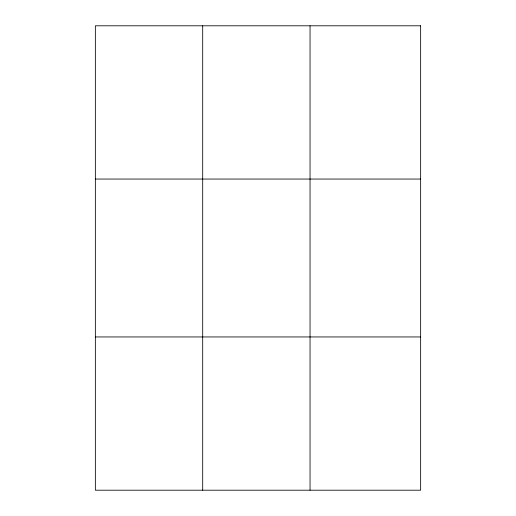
<?xml version="1.0" encoding="UTF-8"?>
<svg xmlns="http://www.w3.org/2000/svg" width="516" height="516" viewBox="0 0 516 516"><rect width="100%" height="100%" fill="white"/><g stroke="black" fill="none" stroke-linecap="round" stroke-linejoin="round"><path stroke-width="0.77" d="M202.698 25.8L202.698 490.2M310.045 25.8L310.045 490.2M95.357 179.052L420.643 179.052M95.357 336.948L420.643 336.948M420.643 25.8L420.643 490.2L95.357 490.2L95.357 25.8L420.643 25.8"/></g></svg>
